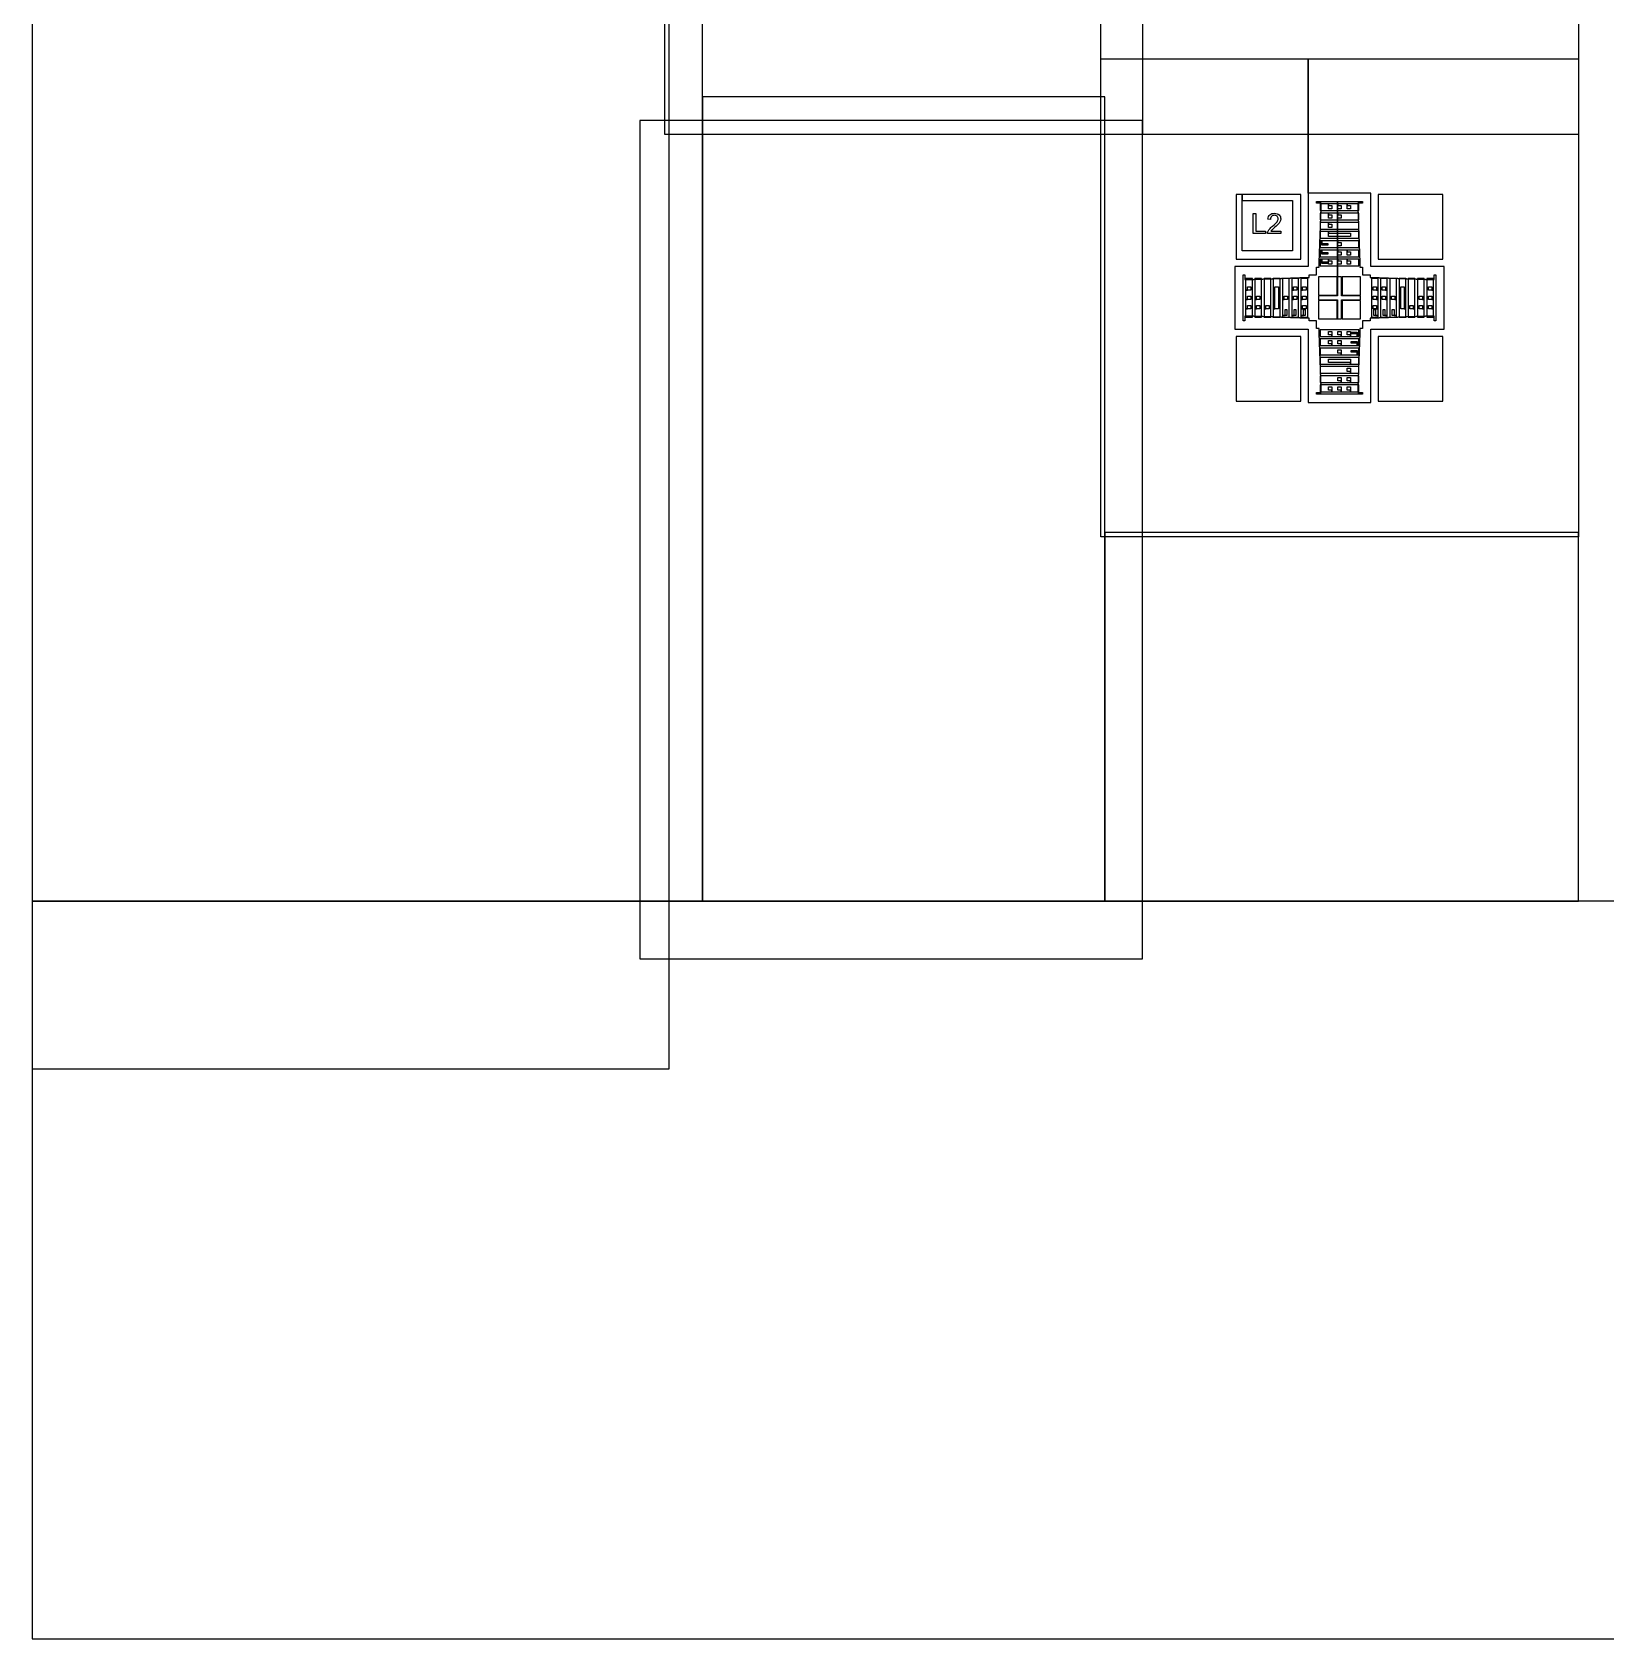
# Model space of a CAD drawing. Extents: x -45.2 to 45.2, y -25 to 2.
# Drawn here: x 41.1 to 43.447, y -2 to 0.396 of the extents above; entities that cross this region are included whole.
import ezdxf

# ---------------------------------------------------------------- set-up
doc = ezdxf.new("R2010")
doc.units = 0
doc.header["$MEASUREMENT"] = 0
doc.layers.add('CHAMBERS', color=3, linetype='Continuous')
doc.layers.add('SIEVE', color=2, linetype='Continuous')

# ---------------------------------------------------------------- blocks, each defined once
blk = doc.blocks.new('ALIGNRIGHT')
at = {"layer": 'CHAMBERS', "linetype": 'Continuous'}
for points in [[(2.30625, 2.95625), (2.30625, 2.24375), (1.59375, 2.24375), (1.59375, 2.95625), (1.90325, 2.95625), (1.90325, 2.75625), (1.90325, 2.64675), (1.79375, 2.64675), (1.79375, 2.55325), (1.90325, 2.55325), (1.90325, 2.44375), (1.99675, 2.44375), (1.99675, 2.55325), (2.10625, 2.55325), (2.10625, 2.64675), (1.99675, 2.64675), (1.99675, 2.75625), (1.90325, 2.75625), (1.90325, 2.95625), (2.30625, 2.95625)], [(2.30625, 2.95625), (2.30625, 2.24375), (1.59375, 2.24375), (1.59375, 2.95625), (1.90325, 2.95625), (1.90325, 2.75625), (1.90325, 2.64675), (1.79375, 2.64675), (1.79375, 2.55325), (1.90325, 2.55325), (1.90325, 2.44375), (1.99675, 2.44375), (1.99675, 2.55325), (2.10625, 2.55325), (2.10625, 2.64675), (1.99675, 2.64675), (1.99675, 2.75625), (1.90325, 2.75625), (1.90325, 2.95625), (2.30625, 2.95625)], [(0, 1.1), (1, 1.1), (1, 2.9), (0, 2.9), (0, 1.1)], [(0, 1.1), (1, 1.1), (1, 2.9), (0, 2.9), (0, 1.1)], [(2.30625, 2.35625), (2.30625, 1.64375), (1.59375, 1.64375), (1.59375, 2.35625), (1.90325, 2.35625), (1.90325, 2.15625), (1.90325, 2.04675), (1.79375, 2.04675), (1.79375, 1.95325), (1.90325, 1.95325), (1.90325, 1.84375), (1.99675, 1.84375), (1.99675, 1.95325), (2.10625, 1.95325), (2.10625, 2.04675), (1.99675, 2.04675), (1.99675, 2.15625), (1.90325, 2.15625), (1.90325, 2.35625), (2.30625, 2.35625)], [(2.30625, 2.35625), (2.30625, 1.64375), (1.59375, 1.64375), (1.59375, 2.35625), (1.90325, 2.35625), (1.90325, 2.15625), (1.90325, 2.04675), (1.79375, 2.04675), (1.79375, 1.95325), (1.90325, 1.95325), (1.90325, 1.84375), (1.99675, 1.84375), (1.99675, 1.95325), (2.10625, 1.95325), (2.10625, 2.04675), (1.99675, 2.04675), (1.99675, 2.15625), (1.90325, 2.15625), (1.90325, 2.35625), (2.30625, 2.35625)], [(1, 1.1), (1.6, 1.1), (1.6, 2.3), (1, 2.3), (1, 1.1)], [(1, 1.1), (1.6, 1.1), (1.6, 2.3), (1, 2.3), (1, 1.1)], [(1.98425, 2.14375), (1.98425, 2.14125), (1.97725, 2.14125), (1.97725, 2.128), (1.97775, 2.128), (1.97775, 2.11425), (1.97825, 2.11425), (1.97825, 2.1), (1.97875, 2.1), (1.97875, 2.08675), (1.97925, 2.08675), (1.97925, 2.073), (1.97975, 2.073), (1.97975, 2.05925), (1.98025, 2.05925), (1.98025, 2.0455), (1.98425, 2.0455), (1.98425, 2.03425), (1.9955, 2.03425), (1.9955, 2.03025), (2.00925, 2.03025), (2.00925, 2.02975), (2.023, 2.02975), (2.023, 2.02925), (2.03675, 2.02925), (2.03675, 2.02875), (2.05, 2.02875), (2.05, 2.02825), (2.06425, 2.02825), (2.06425, 2.02775), (2.078, 2.02775), (2.078, 2.02725), (2.09125, 2.02725), (2.09125, 2.03425), (2.09375, 2.03425), (2.09375, 1.96575), (2.09125, 1.96575), (2.09125, 1.97275), (2.078, 1.97275), (2.078, 1.97225), (2.06425, 1.97225), (2.06425, 1.97175), (2.05, 1.97175), (2.05, 1.97125), (2.03675, 1.97125), (2.03675, 1.97075), (2.023, 1.97075), (2.023, 1.97025), (2.00925, 1.97025), (2.00925, 1.96975), (1.9955, 1.96975), (1.9955, 1.96575), (1.98425, 1.96575), (1.98425, 1.9545), (1.98025, 1.9545), (1.98025, 1.94075), (1.97975, 1.94075), (1.97975, 1.927), (1.97925, 1.927), (1.97925, 1.91325), (1.97875, 1.91325), (1.97875, 1.9), (1.97825, 1.9), (1.97825, 1.88575), (1.97775, 1.88575), (1.97775, 1.872), (1.97725, 1.872), (1.97725, 1.85875), (1.98425, 1.85875), (1.98425, 1.85625), (1.91575, 1.85625), (1.91575, 1.85875), (1.92275, 1.85875), (1.92275, 1.872), (1.92225, 1.872), (1.92225, 1.88575), (1.92175, 1.88575), (1.92175, 1.9), (1.92125, 1.9), (1.92125, 1.91325), (1.92075, 1.91325), (1.92075, 1.927), (1.92025, 1.927), (1.92025, 1.94075), (1.91975, 1.94075), (1.91975, 1.9545), (1.91575, 1.9545), (1.91575, 1.96575), (1.9045, 1.96575), (1.9045, 1.96975), (1.89075, 1.96975), (1.89075, 1.97025), (1.877, 1.97025), (1.877, 1.97075), (1.86325, 1.97075), (1.86325, 1.97125), (1.85, 1.97125), (1.85, 1.97175), (1.83575, 1.97175), (1.83575, 1.97225), (1.822, 1.97225), (1.822, 1.97275), (1.80875, 1.97275), (1.80875, 1.96575), (1.80625, 1.96575), (1.80625, 2.03425), (1.80875, 2.03425), (1.80875, 2.02725), (1.822, 2.02725), (1.822, 2.02775), (1.83575, 2.02775), (1.83575, 2.02825), (1.85, 2.02825), (1.85, 2.02875), (1.86325, 2.02875), (1.86325, 2.02925), (1.877, 2.02925), (1.877, 2.02975), (1.89075, 2.02975), (1.89075, 2.03025), (1.9045, 2.03025), (1.9045, 2.03425), (1.91575, 2.03425), (1.91575, 2.0455), (1.91975, 2.0455), (1.91975, 2.05925), (1.92025, 2.05925), (1.92025, 2.073), (1.92075, 2.073), (1.92075, 2.08675), (1.92125, 2.08675), (1.92125, 2.1), (1.92175, 2.1), (1.92175, 2.11425), (1.92225, 2.11425), (1.92225, 2.128), (1.92275, 2.128), (1.92275, 2.14125), (1.91575, 2.14125), (1.91575, 2.14375), (1.947, 2.14375), (1.947, 2.03125), (1.947, 2.003), (1.91875, 2.003), (1.91875, 1.997), (1.947, 1.997), (1.947, 1.96875), (1.953, 1.96875), (1.953, 1.997), (1.98125, 1.997), (1.98125, 2.003), (1.953, 2.003), (1.953, 2.03125), (1.947, 2.03125), (1.947, 2.14375), (1.98425, 2.14375)], [(1.98425, 2.14375), (1.98425, 2.14125), (1.97725, 2.14125), (1.97725, 2.128), (1.97775, 2.128), (1.97775, 2.11425), (1.97825, 2.11425), (1.97825, 2.1), (1.97875, 2.1), (1.97875, 2.08675), (1.97925, 2.08675), (1.97925, 2.073), (1.97975, 2.073), (1.97975, 2.05925), (1.98025, 2.05925), (1.98025, 2.0455), (1.98425, 2.0455), (1.98425, 2.03425), (1.9955, 2.03425), (1.9955, 2.03025), (2.00925, 2.03025), (2.00925, 2.02975), (2.023, 2.02975), (2.023, 2.02925), (2.03675, 2.02925), (2.03675, 2.02875), (2.05, 2.02875), (2.05, 2.02825), (2.06425, 2.02825), (2.06425, 2.02775), (2.078, 2.02775), (2.078, 2.02725), (2.09125, 2.02725), (2.09125, 2.03425), (2.09375, 2.03425), (2.09375, 1.96575), (2.09125, 1.96575), (2.09125, 1.97275), (2.078, 1.97275), (2.078, 1.97225), (2.06425, 1.97225), (2.06425, 1.97175), (2.05, 1.97175), (2.05, 1.97125), (2.03675, 1.97125), (2.03675, 1.97075), (2.023, 1.97075), (2.023, 1.97025), (2.00925, 1.97025), (2.00925, 1.96975), (1.9955, 1.96975), (1.9955, 1.96575), (1.98425, 1.96575), (1.98425, 1.9545), (1.98025, 1.9545), (1.98025, 1.94075), (1.97975, 1.94075), (1.97975, 1.927), (1.97925, 1.927), (1.97925, 1.91325), (1.97875, 1.91325), (1.97875, 1.9), (1.97825, 1.9), (1.97825, 1.88575), (1.97775, 1.88575), (1.97775, 1.872), (1.97725, 1.872), (1.97725, 1.85875), (1.98425, 1.85875), (1.98425, 1.85625), (1.91575, 1.85625), (1.91575, 1.85875), (1.92275, 1.85875), (1.92275, 1.872), (1.92225, 1.872), (1.92225, 1.88575), (1.92175, 1.88575), (1.92175, 1.9), (1.92125, 1.9), (1.92125, 1.91325), (1.92075, 1.91325), (1.92075, 1.927), (1.92025, 1.927), (1.92025, 1.94075), (1.91975, 1.94075), (1.91975, 1.9545), (1.91575, 1.9545), (1.91575, 1.96575), (1.9045, 1.96575), (1.9045, 1.96975), (1.89075, 1.96975), (1.89075, 1.97025), (1.877, 1.97025), (1.877, 1.97075), (1.86325, 1.97075), (1.86325, 1.97125), (1.85, 1.97125), (1.85, 1.97175), (1.83575, 1.97175), (1.83575, 1.97225), (1.822, 1.97225), (1.822, 1.97275), (1.80875, 1.97275), (1.80875, 1.96575), (1.80625, 1.96575), (1.80625, 2.03425), (1.80875, 2.03425), (1.80875, 2.02725), (1.822, 2.02725), (1.822, 2.02775), (1.83575, 2.02775), (1.83575, 2.02825), (1.85, 2.02825), (1.85, 2.02875), (1.86325, 2.02875), (1.86325, 2.02925), (1.877, 2.02925), (1.877, 2.02975), (1.89075, 2.02975), (1.89075, 2.03025), (1.9045, 2.03025), (1.9045, 2.03425), (1.91575, 2.03425), (1.91575, 2.0455), (1.91975, 2.0455), (1.91975, 2.05925), (1.92025, 2.05925), (1.92025, 2.073), (1.92075, 2.073), (1.92075, 2.08675), (1.92125, 2.08675), (1.92125, 2.1), (1.92175, 2.1), (1.92175, 2.11425), (1.92225, 2.11425), (1.92225, 2.128), (1.92275, 2.128), (1.92275, 2.14125), (1.91575, 2.14125), (1.91575, 2.14375), (1.947, 2.14375), (1.947, 2.03125), (1.947, 2.003), (1.91875, 2.003), (1.91875, 1.997), (1.947, 1.997), (1.947, 1.96875), (1.953, 1.96875), (1.953, 1.997), (1.98125, 1.997), (1.98125, 2.003), (1.953, 2.003), (1.953, 2.03125), (1.947, 2.03125), (1.947, 2.14375), (1.98425, 2.14375)], [(1.6, 1.1), (2.30625, 1.1), (2.30625, 1.65), (1.6, 1.65), (1.6, 1.1)], [(1.6, 1.1), (2.30625, 1.1), (2.30625, 1.65), (1.6, 1.65), (1.6, 1.1)], [(0, 0), (4.1, 0), (4.1, 1.1), (0, 1.1), (0, 0)], [(0, 0), (4.1, 0), (4.1, 1.1), (0, 1.1), (0, 0)]]:
    blk.add_lwpolyline(points, close=True, dxfattribs=at)
at = {"layer": 'SIEVE', "linetype": 'Continuous'}
for points in [[(0, 0.85), (0.95, 0.85), (0.95, 3), (0, 3), (0, 0.85)], [(0, 0.85), (0.95, 0.85), (0.95, 3), (0, 3), (0, 0.85)], [(1.65625, 2.95625), (1.65625, 2.24375), (0.94375, 2.24375), (0.94375, 2.95625), (1.25325, 2.95625), (1.25325, 2.75625), (1.25325, 2.64675), (1.14375, 2.64675), (1.14375, 2.55325), (1.25325, 2.55325), (1.25325, 2.44375), (1.34675, 2.44375), (1.34675, 2.55325), (1.45625, 2.55325), (1.45625, 2.64675), (1.34675, 2.64675), (1.34675, 2.75625), (1.25325, 2.75625), (1.25325, 2.95625), (1.65625, 2.95625)], [(1.65625, 2.95625), (1.65625, 2.24375), (0.94375, 2.24375), (0.94375, 2.95625), (1.25325, 2.95625), (1.25325, 2.75625), (1.25325, 2.64675), (1.14375, 2.64675), (1.14375, 2.55325), (1.25325, 2.55325), (1.25325, 2.44375), (1.34675, 2.44375), (1.34675, 2.55325), (1.45625, 2.55325), (1.45625, 2.64675), (1.34675, 2.64675), (1.34675, 2.75625), (1.25325, 2.75625), (1.25325, 2.95625), (1.65625, 2.95625)], [(0.90625, 1.0143), (1.65625, 1.0143), (1.65625, 2.2643), (0.90625, 2.2643), (0.90625, 1.0143)], [(0.90625, 1.0143), (1.65625, 1.0143), (1.65625, 2.2643), (0.90625, 2.2643), (0.90625, 1.0143)], [(1.79575, 2.15425), (1.79575, 2.0575), (1.8925, 2.0575), (1.8925, 2.15425), (1.805, 2.15425), (1.805, 2.145), (1.88, 2.145), (1.88, 2.07), (1.805, 2.07), (1.805, 2.15425), (1.79575, 2.15425)], [(1.79575, 2.15425), (1.79575, 2.0575), (1.8925, 2.0575), (1.8925, 2.15425), (1.805, 2.15425), (1.805, 2.145), (1.88, 2.145), (1.88, 2.07), (1.805, 2.07), (1.805, 2.15425), (1.79575, 2.15425)], [(1.92125, 2.14), (1.92125, 2.13), (1.97875, 2.13), (1.97875, 2.14), (1.96125, 2.14), (1.96125, 2.1375), (1.96625, 2.1375), (1.96625, 2.1325), (1.96125, 2.1325), (1.96125, 2.14), (1.9475, 2.14), (1.9475, 2.1375), (1.9525, 2.1375), (1.9525, 2.1325), (1.9475, 2.1325), (1.9475, 2.14), (1.93375, 2.14), (1.93375, 2.1375), (1.93875, 2.1375), (1.93875, 2.1325), (1.93375, 2.1325), (1.93375, 2.14), (1.92125, 2.14)], [(1.92125, 2.14), (1.92125, 2.13), (1.97875, 2.13), (1.97875, 2.14), (1.96125, 2.14), (1.96125, 2.1375), (1.96625, 2.1375), (1.96625, 2.1325), (1.96125, 2.1325), (1.96125, 2.14), (1.9475, 2.14), (1.9475, 2.1375), (1.9525, 2.1375), (1.9525, 2.1325), (1.9475, 2.1325), (1.9475, 2.14), (1.93375, 2.14), (1.93375, 2.1375), (1.93875, 2.1375), (1.93875, 2.1325), (1.93375, 2.1325), (1.93375, 2.14), (1.92125, 2.14)], [(2.0075, 2.0575), (2.10425, 2.0575), (2.10425, 2.15425), (2.0075, 2.15425), (2.0075, 2.0575)], [(2.0075, 2.0575), (2.10425, 2.0575), (2.10425, 2.15425), (2.0075, 2.15425), (2.0075, 2.0575)], [(1.821069, 2.096), (1.821069, 2.126), (1.825039, 2.126), (1.825039, 2.09954), (1.839814, 2.09954), (1.839814, 2.096), (1.821069, 2.096)], [(1.821069, 2.096), (1.821069, 2.126), (1.825039, 2.126), (1.825039, 2.09954), (1.839814, 2.09954), (1.839814, 2.096), (1.821069, 2.096)], [(1.862406, 2.09954), (1.862406, 2.096), (1.842576, 2.096), (1.842576, 2.096654), (1.842658, 2.097289), (1.842801, 2.097923), (1.843006, 2.098557), (1.843436, 2.09956), (1.843988, 2.100563), (1.844643, 2.101545), (1.845421, 2.102548), (1.846342, 2.103551), (1.847467, 2.104656), (1.848756, 2.105822), (1.85025, 2.107091), (1.852481, 2.108974), (1.854343, 2.110672), (1.855796, 2.112145), (1.85686, 2.113435), (1.857597, 2.114581), (1.858149, 2.115706), (1.858456, 2.116811), (1.858579, 2.117875), (1.858477, 2.118919), (1.85817, 2.119881), (1.857679, 2.120761), (1.857003, 2.121559), (1.856164, 2.122214), (1.855202, 2.122684), (1.854118, 2.122971), (1.852931, 2.123073), (1.851662, 2.122971), (1.850537, 2.122664), (1.849534, 2.122173), (1.848674, 2.121477), (1.847958, 2.120597), (1.847467, 2.119574), (1.84716, 2.118387), (1.847058, 2.117057), (1.843272, 2.117446), (1.843599, 2.119431), (1.844193, 2.12117), (1.845052, 2.122643), (1.846198, 2.123892), (1.847569, 2.124854), (1.849166, 2.125549), (1.850966, 2.125979), (1.853013, 2.126122), (1.855059, 2.125959), (1.85688, 2.125508), (1.858477, 2.124772), (1.859848, 2.123728), (1.860932, 2.122459), (1.86173, 2.121047), (1.862201, 2.119492), (1.862365, 2.117793), (1.862303, 2.116893), (1.862181, 2.115993), (1.861935, 2.115113), (1.861628, 2.114253), (1.861198, 2.113353), (1.860646, 2.112452), (1.859971, 2.111532), (1.859172, 2.11059), (1.85817, 2.109526), (1.856901, 2.108298), (1.855346, 2.106886), (1.853504, 2.105311), (1.85199, 2.104021), (1.850782, 2.102957), (1.849861, 2.102118), (1.849247, 2.101525), (1.848797, 2.101013), (1.848388, 2.100522), (1.84802, 2.100031), (1.847692, 2.09954), (1.862406, 2.09954)], [(1.862406, 2.09954), (1.862406, 2.096), (1.842576, 2.096), (1.842576, 2.096654), (1.842658, 2.097289), (1.842801, 2.097923), (1.843006, 2.098557), (1.843436, 2.09956), (1.843988, 2.100563), (1.844643, 2.101545), (1.845421, 2.102548), (1.846342, 2.103551), (1.847467, 2.104656), (1.848756, 2.105822), (1.85025, 2.107091), (1.852481, 2.108974), (1.854343, 2.110672), (1.855796, 2.112145), (1.85686, 2.113435), (1.857597, 2.114581), (1.858149, 2.115706), (1.858456, 2.116811), (1.858579, 2.117875), (1.858477, 2.118919), (1.85817, 2.119881), (1.857679, 2.120761), (1.857003, 2.121559), (1.856164, 2.122214), (1.855202, 2.122684), (1.854118, 2.122971), (1.852931, 2.123073), (1.851662, 2.122971), (1.850537, 2.122664), (1.849534, 2.122173), (1.848674, 2.121477), (1.847958, 2.120597), (1.847467, 2.119574), (1.84716, 2.118387), (1.847058, 2.117057), (1.843272, 2.117446), (1.843599, 2.119431), (1.844193, 2.12117), (1.845052, 2.122643), (1.846198, 2.123892), (1.847569, 2.124854), (1.849166, 2.125549), (1.850966, 2.125979), (1.853013, 2.126122), (1.855059, 2.125959), (1.85688, 2.125508), (1.858477, 2.124772), (1.859848, 2.123728), (1.860932, 2.122459), (1.86173, 2.121047), (1.862201, 2.119492), (1.862365, 2.117793), (1.862303, 2.116893), (1.862181, 2.115993), (1.861935, 2.115113), (1.861628, 2.114253), (1.861198, 2.113353), (1.860646, 2.112452), (1.859971, 2.111532), (1.859172, 2.11059), (1.85817, 2.109526), (1.856901, 2.108298), (1.855346, 2.106886), (1.853504, 2.105311), (1.85199, 2.104021), (1.850782, 2.102957), (1.849861, 2.102118), (1.849247, 2.101525), (1.848797, 2.101013), (1.848388, 2.100522), (1.84802, 2.100031), (1.847692, 2.09954), (1.862406, 2.09954)], [(1.92125, 2.12625), (1.92125, 2.11625), (1.97875, 2.11625), (1.97875, 2.12625), (1.9475, 2.12625), (1.9475, 2.12375), (1.9525, 2.12375), (1.9525, 2.11875), (1.9475, 2.11875), (1.9475, 2.12625), (1.93375, 2.12625), (1.93375, 2.12375), (1.93875, 2.12375), (1.93875, 2.11875), (1.93375, 2.11875), (1.93375, 2.12625), (1.92125, 2.12625)], [(1.92125, 2.12625), (1.92125, 2.11625), (1.97875, 2.11625), (1.97875, 2.12625), (1.9475, 2.12625), (1.9475, 2.12375), (1.9525, 2.12375), (1.9525, 2.11875), (1.9475, 2.11875), (1.9475, 2.12625), (1.93375, 2.12625), (1.93375, 2.12375), (1.93875, 2.12375), (1.93875, 2.11875), (1.93375, 2.11875), (1.93375, 2.12625), (1.92125, 2.12625)], [(1.92125, 2.1125), (1.92125, 2.1025), (1.97875, 2.1025), (1.97875, 2.1125), (1.93375, 2.1125), (1.93375, 2.11), (1.93875, 2.11), (1.93875, 2.105), (1.93375, 2.105), (1.93375, 2.1125), (1.92125, 2.1125)], [(1.92125, 2.1125), (1.92125, 2.1025), (1.97875, 2.1025), (1.97875, 2.1125), (1.93375, 2.1125), (1.93375, 2.11), (1.93875, 2.11), (1.93875, 2.105), (1.93375, 2.105), (1.93375, 2.1125), (1.92125, 2.1125)], [(1.92125, 2.09875), (1.92125, 2.08875), (1.97875, 2.08875), (1.97875, 2.09875), (1.93375, 2.09875), (1.93375, 2.09625), (1.96625, 2.09625), (1.96625, 2.09125), (1.93375, 2.09125), (1.93375, 2.09875), (1.92125, 2.09875)], [(1.92125, 2.09875), (1.92125, 2.08875), (1.97875, 2.08875), (1.97875, 2.09875), (1.93375, 2.09875), (1.93375, 2.09625), (1.96625, 2.09625), (1.96625, 2.09125), (1.93375, 2.09125), (1.93375, 2.09875), (1.92125, 2.09875)], [(1.92125, 2.085), (1.92125, 2.075), (1.97875, 2.075), (1.97875, 2.085), (1.9475, 2.085), (1.9475, 2.0825), (1.9525, 2.0825), (1.9525, 2.0775), (1.9475, 2.0775), (1.9475, 2.085), (1.92375, 2.085), (1.92375, 2.08125), (1.9325, 2.08125), (1.9325, 2.07875), (1.92375, 2.07875), (1.92375, 2.085), (1.92125, 2.085)], [(1.92125, 2.085), (1.92125, 2.075), (1.97875, 2.075), (1.97875, 2.085), (1.9475, 2.085), (1.9475, 2.0825), (1.9525, 2.0825), (1.9525, 2.0775), (1.9475, 2.0775), (1.9475, 2.085), (1.92375, 2.085), (1.92375, 2.08125), (1.9325, 2.08125), (1.9325, 2.07875), (1.92375, 2.07875), (1.92375, 2.085), (1.92125, 2.085)], [(1.92125, 2.07125), (1.92125, 2.06125), (1.97875, 2.06125), (1.97875, 2.07125), (1.96125, 2.07125), (1.96125, 2.06875), (1.96625, 2.06875), (1.96625, 2.06375), (1.96125, 2.06375), (1.96125, 2.07125), (1.9475, 2.07125), (1.9475, 2.06875), (1.9525, 2.06875), (1.9525, 2.06375), (1.9475, 2.06375), (1.9475, 2.07125), (1.92375, 2.07125), (1.92375, 2.0675), (1.9325, 2.0675), (1.9325, 2.065), (1.92375, 2.065), (1.92375, 2.07125), (1.92125, 2.07125)], [(1.92125, 2.07125), (1.92125, 2.06125), (1.97875, 2.06125), (1.97875, 2.07125), (1.96125, 2.07125), (1.96125, 2.06875), (1.96625, 2.06875), (1.96625, 2.06375), (1.96125, 2.06375), (1.96125, 2.07125), (1.9475, 2.07125), (1.9475, 2.06875), (1.9525, 2.06875), (1.9525, 2.06375), (1.9475, 2.06375), (1.9475, 2.07125), (1.92375, 2.07125), (1.92375, 2.0675), (1.9325, 2.0675), (1.9325, 2.065), (1.92375, 2.065), (1.92375, 2.07125), (1.92125, 2.07125)], [(1.92125, 2.0575), (1.92125, 2.0475), (1.97875, 2.0475), (1.97875, 2.0575), (1.96125, 2.0575), (1.96125, 2.055), (1.96625, 2.055), (1.96625, 2.05), (1.96125, 2.05), (1.96125, 2.0575), (1.9475, 2.0575), (1.9475, 2.055), (1.9525, 2.055), (1.9525, 2.05), (1.9475, 2.05), (1.9475, 2.0575), (1.93375, 2.0575), (1.93375, 2.055), (1.93875, 2.055), (1.93875, 2.05), (1.93375, 2.05), (1.93375, 2.0575), (1.92375, 2.0575), (1.92375, 2.05375), (1.9325, 2.05375), (1.9325, 2.05125), (1.92375, 2.05125), (1.92375, 2.0575), (1.92125, 2.0575)], [(1.92125, 2.0575), (1.92125, 2.0475), (1.97875, 2.0475), (1.97875, 2.0575), (1.96125, 2.0575), (1.96125, 2.055), (1.96625, 2.055), (1.96625, 2.05), (1.96125, 2.05), (1.96125, 2.0575), (1.9475, 2.0575), (1.9475, 2.055), (1.9525, 2.055), (1.9525, 2.05), (1.9475, 2.05), (1.9475, 2.0575), (1.93375, 2.0575), (1.93375, 2.055), (1.93875, 2.055), (1.93875, 2.05), (1.93375, 2.05), (1.93375, 2.0575), (1.92375, 2.0575), (1.92375, 2.05375), (1.9325, 2.05375), (1.9325, 2.05125), (1.92375, 2.05125), (1.92375, 2.0575), (1.92125, 2.0575)], [(1.81, 1.97125), (1.82, 1.97125), (1.82, 2.02875), (1.81, 2.02875), (1.81, 2.01125), (1.8125, 2.01125), (1.8125, 2.01625), (1.8175, 2.01625), (1.8175, 2.01125), (1.81, 2.01125), (1.81, 1.9975), (1.8125, 1.9975), (1.8125, 2.0025), (1.8175, 2.0025), (1.8175, 1.9975), (1.81, 1.9975), (1.81, 1.98375), (1.8125, 1.98375), (1.8125, 1.98875), (1.8175, 1.98875), (1.8175, 1.98375), (1.81, 1.98375), (1.81, 1.97125)], [(1.81, 1.97125), (1.82, 1.97125), (1.82, 2.02875), (1.81, 2.02875), (1.81, 2.01125), (1.8125, 2.01125), (1.8125, 2.01625), (1.8175, 2.01625), (1.8175, 2.01125), (1.81, 2.01125), (1.81, 1.9975), (1.8125, 1.9975), (1.8125, 2.0025), (1.8175, 2.0025), (1.8175, 1.9975), (1.81, 1.9975), (1.81, 1.98375), (1.8125, 1.98375), (1.8125, 1.98875), (1.8175, 1.98875), (1.8175, 1.98375), (1.81, 1.98375), (1.81, 1.97125)], [(1.82375, 1.97125), (1.83375, 1.97125), (1.83375, 2.02875), (1.82375, 2.02875), (1.82375, 1.9975), (1.82625, 1.9975), (1.82625, 2.0025), (1.83125, 2.0025), (1.83125, 1.9975), (1.82375, 1.9975), (1.82375, 1.98375), (1.82625, 1.98375), (1.82625, 1.98875), (1.83125, 1.98875), (1.83125, 1.98375), (1.82375, 1.98375), (1.82375, 1.97125)], [(1.82375, 1.97125), (1.83375, 1.97125), (1.83375, 2.02875), (1.82375, 2.02875), (1.82375, 1.9975), (1.82625, 1.9975), (1.82625, 2.0025), (1.83125, 2.0025), (1.83125, 1.9975), (1.82375, 1.9975), (1.82375, 1.98375), (1.82625, 1.98375), (1.82625, 1.98875), (1.83125, 1.98875), (1.83125, 1.98375), (1.82375, 1.98375), (1.82375, 1.97125)], [(1.8375, 1.97125), (1.8475, 1.97125), (1.8475, 2.02875), (1.8375, 2.02875), (1.8375, 1.98375), (1.84, 1.98375), (1.84, 1.98875), (1.845, 1.98875), (1.845, 1.98375), (1.8375, 1.98375), (1.8375, 1.97125)], [(1.8375, 1.97125), (1.8475, 1.97125), (1.8475, 2.02875), (1.8375, 2.02875), (1.8375, 1.98375), (1.84, 1.98375), (1.84, 1.98875), (1.845, 1.98875), (1.845, 1.98375), (1.8375, 1.98375), (1.8375, 1.97125)], [(1.85125, 1.97125), (1.86125, 1.97125), (1.86125, 2.02875), (1.85125, 2.02875), (1.85125, 1.98375), (1.85375, 1.98375), (1.85375, 2.01625), (1.85875, 2.01625), (1.85875, 1.98375), (1.85125, 1.98375), (1.85125, 1.97125)], [(1.85125, 1.97125), (1.86125, 1.97125), (1.86125, 2.02875), (1.85125, 2.02875), (1.85125, 1.98375), (1.85375, 1.98375), (1.85375, 2.01625), (1.85875, 2.01625), (1.85875, 1.98375), (1.85125, 1.98375), (1.85125, 1.97125)], [(1.865, 1.97125), (1.875, 1.97125), (1.875, 2.02875), (1.865, 2.02875), (1.865, 1.9975), (1.8675, 1.9975), (1.8675, 2.0025), (1.8725, 2.0025), (1.8725, 1.9975), (1.865, 1.9975), (1.865, 1.97375), (1.86875, 1.97375), (1.86875, 1.9825), (1.87125, 1.9825), (1.87125, 1.97375), (1.865, 1.97375), (1.865, 1.97125)], [(1.865, 1.97125), (1.875, 1.97125), (1.875, 2.02875), (1.865, 2.02875), (1.865, 1.9975), (1.8675, 1.9975), (1.8675, 2.0025), (1.8725, 2.0025), (1.8725, 1.9975), (1.865, 1.9975), (1.865, 1.97375), (1.86875, 1.97375), (1.86875, 1.9825), (1.87125, 1.9825), (1.87125, 1.97375), (1.865, 1.97375), (1.865, 1.97125)], [(1.87875, 1.97125), (1.88875, 1.97125), (1.88875, 2.02875), (1.87875, 2.02875), (1.87875, 2.01125), (1.88125, 2.01125), (1.88125, 2.01625), (1.88625, 2.01625), (1.88625, 2.01125), (1.87875, 2.01125), (1.87875, 1.9975), (1.88125, 1.9975), (1.88125, 2.0025), (1.88625, 2.0025), (1.88625, 1.9975), (1.87875, 1.9975), (1.87875, 1.97375), (1.8825, 1.97375), (1.8825, 1.9825), (1.885, 1.9825), (1.885, 1.97375), (1.87875, 1.97375), (1.87875, 1.97125)], [(1.87875, 1.97125), (1.88875, 1.97125), (1.88875, 2.02875), (1.87875, 2.02875), (1.87875, 2.01125), (1.88125, 2.01125), (1.88125, 2.01625), (1.88625, 2.01625), (1.88625, 2.01125), (1.87875, 2.01125), (1.87875, 1.9975), (1.88125, 1.9975), (1.88125, 2.0025), (1.88625, 2.0025), (1.88625, 1.9975), (1.87875, 1.9975), (1.87875, 1.97375), (1.8825, 1.97375), (1.8825, 1.9825), (1.885, 1.9825), (1.885, 1.97375), (1.87875, 1.97375), (1.87875, 1.97125)], [(1.8925, 1.97125), (1.9025, 1.97125), (1.9025, 2.02875), (1.8925, 2.02875), (1.8925, 2.01125), (1.895, 2.01125), (1.895, 2.01625), (1.9, 2.01625), (1.9, 2.01125), (1.8925, 2.01125), (1.8925, 1.9975), (1.895, 1.9975), (1.895, 2.0025), (1.9, 2.0025), (1.9, 1.9975), (1.8925, 1.9975), (1.8925, 1.98375), (1.895, 1.98375), (1.895, 1.98875), (1.9, 1.98875), (1.9, 1.98375), (1.8925, 1.98375), (1.8925, 1.97375), (1.89625, 1.97375), (1.89625, 1.9825), (1.89875, 1.9825), (1.89875, 1.97375), (1.8925, 1.97375), (1.8925, 1.97125)], [(1.8925, 1.97125), (1.9025, 1.97125), (1.9025, 2.02875), (1.8925, 2.02875), (1.8925, 2.01125), (1.895, 2.01125), (1.895, 2.01625), (1.9, 2.01625), (1.9, 2.01125), (1.8925, 2.01125), (1.8925, 1.9975), (1.895, 1.9975), (1.895, 2.0025), (1.9, 2.0025), (1.9, 1.9975), (1.8925, 1.9975), (1.8925, 1.98375), (1.895, 1.98375), (1.895, 1.98875), (1.9, 1.98875), (1.9, 1.98375), (1.8925, 1.98375), (1.8925, 1.97375), (1.89625, 1.97375), (1.89625, 1.9825), (1.89875, 1.9825), (1.89875, 1.97375), (1.8925, 1.97375), (1.8925, 1.97125)], [(1.91875, 2.00375), (1.94625, 2.00375), (1.94625, 2.03125), (1.91875, 2.03125), (1.91875, 2.00375)], [(1.91875, 2.00375), (1.94625, 2.00375), (1.94625, 2.03125), (1.91875, 2.03125), (1.91875, 2.00375)], [(1.95375, 2.00375), (1.98125, 2.00375), (1.98125, 2.03125), (1.95375, 2.03125), (1.95375, 2.00375)], [(1.95375, 2.00375), (1.98125, 2.00375), (1.98125, 2.03125), (1.95375, 2.03125), (1.95375, 2.00375)], [(2.0075, 1.97125), (2.0075, 1.97375), (2.00125, 1.97375), (2.00125, 1.9825), (2.00375, 1.9825), (2.00375, 1.97375), (2.0075, 1.97375), (2.0075, 1.98375), (2, 1.98375), (2, 1.98875), (2.005, 1.98875), (2.005, 1.98375), (2.0075, 1.98375), (2.0075, 1.9975), (2, 1.9975), (2, 2.0025), (2.005, 2.0025), (2.005, 1.9975), (2.0075, 1.9975), (2.0075, 2.01125), (2, 2.01125), (2, 2.01625), (2.005, 2.01625), (2.005, 2.01125), (2.0075, 2.01125), (2.0075, 2.02875), (1.9975, 2.02875), (1.9975, 1.97125), (2.0075, 1.97125)], [(2.0075, 1.97125), (2.0075, 1.97375), (2.00125, 1.97375), (2.00125, 1.9825), (2.00375, 1.9825), (2.00375, 1.97375), (2.0075, 1.97375), (2.0075, 1.98375), (2, 1.98375), (2, 1.98875), (2.005, 1.98875), (2.005, 1.98375), (2.0075, 1.98375), (2.0075, 1.9975), (2, 1.9975), (2, 2.0025), (2.005, 2.0025), (2.005, 1.9975), (2.0075, 1.9975), (2.0075, 2.01125), (2, 2.01125), (2, 2.01625), (2.005, 2.01625), (2.005, 2.01125), (2.0075, 2.01125), (2.0075, 2.02875), (1.9975, 2.02875), (1.9975, 1.97125), (2.0075, 1.97125)], [(2.02125, 1.97125), (2.02125, 1.97375), (2.015, 1.97375), (2.015, 1.9825), (2.0175, 1.9825), (2.0175, 1.97375), (2.02125, 1.97375), (2.02125, 1.9975), (2.01375, 1.9975), (2.01375, 2.0025), (2.01875, 2.0025), (2.01875, 1.9975), (2.02125, 1.9975), (2.02125, 2.01125), (2.01375, 2.01125), (2.01375, 2.01625), (2.01875, 2.01625), (2.01875, 2.01125), (2.02125, 2.01125), (2.02125, 2.02875), (2.01125, 2.02875), (2.01125, 1.97125), (2.02125, 1.97125)], [(2.02125, 1.97125), (2.02125, 1.97375), (2.015, 1.97375), (2.015, 1.9825), (2.0175, 1.9825), (2.0175, 1.97375), (2.02125, 1.97375), (2.02125, 1.9975), (2.01375, 1.9975), (2.01375, 2.0025), (2.01875, 2.0025), (2.01875, 1.9975), (2.02125, 1.9975), (2.02125, 2.01125), (2.01375, 2.01125), (2.01375, 2.01625), (2.01875, 2.01625), (2.01875, 2.01125), (2.02125, 2.01125), (2.02125, 2.02875), (2.01125, 2.02875), (2.01125, 1.97125), (2.02125, 1.97125)], [(2.035, 1.97125), (2.035, 1.97375), (2.02875, 1.97375), (2.02875, 1.9825), (2.03125, 1.9825), (2.03125, 1.97375), (2.035, 1.97375), (2.035, 1.9975), (2.0275, 1.9975), (2.0275, 2.0025), (2.0325, 2.0025), (2.0325, 1.9975), (2.035, 1.9975), (2.035, 2.02875), (2.025, 2.02875), (2.025, 1.97125), (2.035, 1.97125)], [(2.035, 1.97125), (2.035, 1.97375), (2.02875, 1.97375), (2.02875, 1.9825), (2.03125, 1.9825), (2.03125, 1.97375), (2.035, 1.97375), (2.035, 1.9975), (2.0275, 1.9975), (2.0275, 2.0025), (2.0325, 2.0025), (2.0325, 1.9975), (2.035, 1.9975), (2.035, 2.02875), (2.025, 2.02875), (2.025, 1.97125), (2.035, 1.97125)], [(2.04875, 1.97125), (2.04875, 1.98375), (2.04125, 1.98375), (2.04125, 2.01625), (2.04625, 2.01625), (2.04625, 1.98375), (2.04875, 1.98375), (2.04875, 2.02875), (2.03875, 2.02875), (2.03875, 1.97125), (2.04875, 1.97125)], [(2.04875, 1.97125), (2.04875, 1.98375), (2.04125, 1.98375), (2.04125, 2.01625), (2.04625, 2.01625), (2.04625, 1.98375), (2.04875, 1.98375), (2.04875, 2.02875), (2.03875, 2.02875), (2.03875, 1.97125), (2.04875, 1.97125)], [(2.0625, 1.97125), (2.0625, 1.98375), (2.055, 1.98375), (2.055, 1.98875), (2.06, 1.98875), (2.06, 1.98375), (2.0625, 1.98375), (2.0625, 2.02875), (2.0525, 2.02875), (2.0525, 1.97125), (2.0625, 1.97125)], [(2.0625, 1.97125), (2.0625, 1.98375), (2.055, 1.98375), (2.055, 1.98875), (2.06, 1.98875), (2.06, 1.98375), (2.0625, 1.98375), (2.0625, 2.02875), (2.0525, 2.02875), (2.0525, 1.97125), (2.0625, 1.97125)], [(2.07625, 1.97125), (2.07625, 1.98375), (2.06875, 1.98375), (2.06875, 1.98875), (2.07375, 1.98875), (2.07375, 1.98375), (2.07625, 1.98375), (2.07625, 1.9975), (2.06875, 1.9975), (2.06875, 2.0025), (2.07375, 2.0025), (2.07375, 1.9975), (2.07625, 1.9975), (2.07625, 2.02875), (2.06625, 2.02875), (2.06625, 1.97125), (2.07625, 1.97125)], [(2.07625, 1.97125), (2.07625, 1.98375), (2.06875, 1.98375), (2.06875, 1.98875), (2.07375, 1.98875), (2.07375, 1.98375), (2.07625, 1.98375), (2.07625, 1.9975), (2.06875, 1.9975), (2.06875, 2.0025), (2.07375, 2.0025), (2.07375, 1.9975), (2.07625, 1.9975), (2.07625, 2.02875), (2.06625, 2.02875), (2.06625, 1.97125), (2.07625, 1.97125)], [(2.09, 1.97125), (2.09, 1.98375), (2.0825, 1.98375), (2.0825, 1.98875), (2.0875, 1.98875), (2.0875, 1.98375), (2.09, 1.98375), (2.09, 1.9975), (2.0825, 1.9975), (2.0825, 2.0025), (2.0875, 2.0025), (2.0875, 1.9975), (2.09, 1.9975), (2.09, 2.01125), (2.0825, 2.01125), (2.0825, 2.01625), (2.0875, 2.01625), (2.0875, 2.01125), (2.09, 2.01125), (2.09, 2.02875), (2.08, 2.02875), (2.08, 1.97125), (2.09, 1.97125)], [(2.09, 1.97125), (2.09, 1.98375), (2.0825, 1.98375), (2.0825, 1.98875), (2.0875, 1.98875), (2.0875, 1.98375), (2.09, 1.98375), (2.09, 1.9975), (2.0825, 1.9975), (2.0825, 2.0025), (2.0875, 2.0025), (2.0875, 1.9975), (2.09, 1.9975), (2.09, 2.01125), (2.0825, 2.01125), (2.0825, 2.01625), (2.0875, 2.01625), (2.0875, 2.01125), (2.09, 2.01125), (2.09, 2.02875), (2.08, 2.02875), (2.08, 1.97125), (2.09, 1.97125)], [(1.91875, 1.96875), (1.94625, 1.96875), (1.94625, 1.99625), (1.91875, 1.99625), (1.91875, 1.96875)], [(1.91875, 1.96875), (1.94625, 1.96875), (1.94625, 1.99625), (1.91875, 1.99625), (1.91875, 1.96875)], [(1.95375, 1.96875), (1.98125, 1.96875), (1.98125, 1.99625), (1.95375, 1.99625), (1.95375, 1.96875)], [(1.95375, 1.96875), (1.98125, 1.96875), (1.98125, 1.99625), (1.95375, 1.99625), (1.95375, 1.96875)], [(1.79575, 1.84575), (1.8925, 1.84575), (1.8925, 1.9425), (1.79575, 1.9425), (1.79575, 1.84575)], [(1.79575, 1.84575), (1.8925, 1.84575), (1.8925, 1.9425), (1.79575, 1.9425), (1.79575, 1.84575)], [(1.97875, 1.9425), (1.97875, 1.9525), (1.92125, 1.9525), (1.92125, 1.9425), (1.93875, 1.9425), (1.93875, 1.945), (1.93375, 1.945), (1.93375, 1.95), (1.93875, 1.95), (1.93875, 1.9425), (1.9525, 1.9425), (1.9525, 1.945), (1.9475, 1.945), (1.9475, 1.95), (1.9525, 1.95), (1.9525, 1.9425), (1.96625, 1.9425), (1.96625, 1.945), (1.96125, 1.945), (1.96125, 1.95), (1.96625, 1.95), (1.96625, 1.9425), (1.97625, 1.9425), (1.97625, 1.94625), (1.9675, 1.94625), (1.9675, 1.94875), (1.97625, 1.94875), (1.97625, 1.9425), (1.97875, 1.9425)], [(1.97875, 1.9425), (1.97875, 1.9525), (1.92125, 1.9525), (1.92125, 1.9425), (1.93875, 1.9425), (1.93875, 1.945), (1.93375, 1.945), (1.93375, 1.95), (1.93875, 1.95), (1.93875, 1.9425), (1.9525, 1.9425), (1.9525, 1.945), (1.9475, 1.945), (1.9475, 1.95), (1.9525, 1.95), (1.9525, 1.9425), (1.96625, 1.9425), (1.96625, 1.945), (1.96125, 1.945), (1.96125, 1.95), (1.96625, 1.95), (1.96625, 1.9425), (1.97625, 1.9425), (1.97625, 1.94625), (1.9675, 1.94625), (1.9675, 1.94875), (1.97625, 1.94875), (1.97625, 1.9425), (1.97875, 1.9425)], [(2.0075, 1.84575), (2.10425, 1.84575), (2.10425, 1.9425), (2.0075, 1.9425), (2.0075, 1.84575)], [(2.0075, 1.84575), (2.10425, 1.84575), (2.10425, 1.9425), (2.0075, 1.9425), (2.0075, 1.84575)], [(1.97875, 1.92875), (1.97875, 1.93875), (1.92125, 1.93875), (1.92125, 1.92875), (1.93875, 1.92875), (1.93875, 1.93125), (1.93375, 1.93125), (1.93375, 1.93625), (1.93875, 1.93625), (1.93875, 1.92875), (1.9525, 1.92875), (1.9525, 1.93125), (1.9475, 1.93125), (1.9475, 1.93625), (1.9525, 1.93625), (1.9525, 1.92875), (1.97625, 1.92875), (1.97625, 1.9325), (1.9675, 1.9325), (1.9675, 1.935), (1.97625, 1.935), (1.97625, 1.92875), (1.97875, 1.92875)], [(1.97875, 1.92875), (1.97875, 1.93875), (1.92125, 1.93875), (1.92125, 1.92875), (1.93875, 1.92875), (1.93875, 1.93125), (1.93375, 1.93125), (1.93375, 1.93625), (1.93875, 1.93625), (1.93875, 1.92875), (1.9525, 1.92875), (1.9525, 1.93125), (1.9475, 1.93125), (1.9475, 1.93625), (1.9525, 1.93625), (1.9525, 1.92875), (1.97625, 1.92875), (1.97625, 1.9325), (1.9675, 1.9325), (1.9675, 1.935), (1.97625, 1.935), (1.97625, 1.92875), (1.97875, 1.92875)], [(1.97875, 1.915), (1.97875, 1.925), (1.92125, 1.925), (1.92125, 1.915), (1.9525, 1.915), (1.9525, 1.9175), (1.9475, 1.9175), (1.9475, 1.9225), (1.9525, 1.9225), (1.9525, 1.915), (1.97625, 1.915), (1.97625, 1.91875), (1.9675, 1.91875), (1.9675, 1.92125), (1.97625, 1.92125), (1.97625, 1.915), (1.97875, 1.915)], [(1.97875, 1.915), (1.97875, 1.925), (1.92125, 1.925), (1.92125, 1.915), (1.9525, 1.915), (1.9525, 1.9175), (1.9475, 1.9175), (1.9475, 1.9225), (1.9525, 1.9225), (1.9525, 1.915), (1.97625, 1.915), (1.97625, 1.91875), (1.9675, 1.91875), (1.9675, 1.92125), (1.97625, 1.92125), (1.97625, 1.915), (1.97875, 1.915)], [(1.97875, 1.90125), (1.97875, 1.91125), (1.92125, 1.91125), (1.92125, 1.90125), (1.96625, 1.90125), (1.96625, 1.90375), (1.93375, 1.90375), (1.93375, 1.90875), (1.96625, 1.90875), (1.96625, 1.90125), (1.97875, 1.90125)], [(1.97875, 1.90125), (1.97875, 1.91125), (1.92125, 1.91125), (1.92125, 1.90125), (1.96625, 1.90125), (1.96625, 1.90375), (1.93375, 1.90375), (1.93375, 1.90875), (1.96625, 1.90875), (1.96625, 1.90125), (1.97875, 1.90125)], [(1.97875, 1.8875), (1.97875, 1.8975), (1.92125, 1.8975), (1.92125, 1.8875), (1.96625, 1.8875), (1.96625, 1.89), (1.96125, 1.89), (1.96125, 1.895), (1.96625, 1.895), (1.96625, 1.8875), (1.97875, 1.8875)], [(1.97875, 1.8875), (1.97875, 1.8975), (1.92125, 1.8975), (1.92125, 1.8875), (1.96625, 1.8875), (1.96625, 1.89), (1.96125, 1.89), (1.96125, 1.895), (1.96625, 1.895), (1.96625, 1.8875), (1.97875, 1.8875)], [(1.97875, 1.87375), (1.97875, 1.88375), (1.92125, 1.88375), (1.92125, 1.87375), (1.9525, 1.87375), (1.9525, 1.87625), (1.9475, 1.87625), (1.9475, 1.88125), (1.9525, 1.88125), (1.9525, 1.87375), (1.96625, 1.87375), (1.96625, 1.87625), (1.96125, 1.87625), (1.96125, 1.88125), (1.96625, 1.88125), (1.96625, 1.87375), (1.97875, 1.87375)], [(1.97875, 1.87375), (1.97875, 1.88375), (1.92125, 1.88375), (1.92125, 1.87375), (1.9525, 1.87375), (1.9525, 1.87625), (1.9475, 1.87625), (1.9475, 1.88125), (1.9525, 1.88125), (1.9525, 1.87375), (1.96625, 1.87375), (1.96625, 1.87625), (1.96125, 1.87625), (1.96125, 1.88125), (1.96625, 1.88125), (1.96625, 1.87375), (1.97875, 1.87375)], [(1.97875, 1.86), (1.97875, 1.87), (1.92125, 1.87), (1.92125, 1.86), (1.93875, 1.86), (1.93875, 1.8625), (1.93375, 1.8625), (1.93375, 1.8675), (1.93875, 1.8675), (1.93875, 1.86), (1.9525, 1.86), (1.9525, 1.8625), (1.9475, 1.8625), (1.9475, 1.8675), (1.9525, 1.8675), (1.9525, 1.86), (1.96625, 1.86), (1.96625, 1.8625), (1.96125, 1.8625), (1.96125, 1.8675), (1.96625, 1.8675), (1.96625, 1.86), (1.97875, 1.86)], [(1.97875, 1.86), (1.97875, 1.87), (1.92125, 1.87), (1.92125, 1.86), (1.93875, 1.86), (1.93875, 1.8625), (1.93375, 1.8625), (1.93375, 1.8675), (1.93875, 1.8675), (1.93875, 1.86), (1.9525, 1.86), (1.9525, 1.8625), (1.9475, 1.8625), (1.9475, 1.8675), (1.9525, 1.8675), (1.9525, 1.86), (1.96625, 1.86), (1.96625, 1.8625), (1.96125, 1.8625), (1.96125, 1.8675), (1.96625, 1.8675), (1.96625, 1.86), (1.97875, 1.86)], [(0, 0), (4.1, 0), (4.1, 1.1), (0, 1.1), (0, 0)], [(0, 0), (4.1, 0), (4.1, 1.1), (0, 1.1), (0, 0)]]:
    blk.add_lwpolyline(points, close=True, dxfattribs=at)

msp = doc.modelspace()

# ---------------------------------------------------------------- block references
msp.add_blockref('ALIGNRIGHT', (41.1, -2))

doc.saveas('drawing.dxf')
